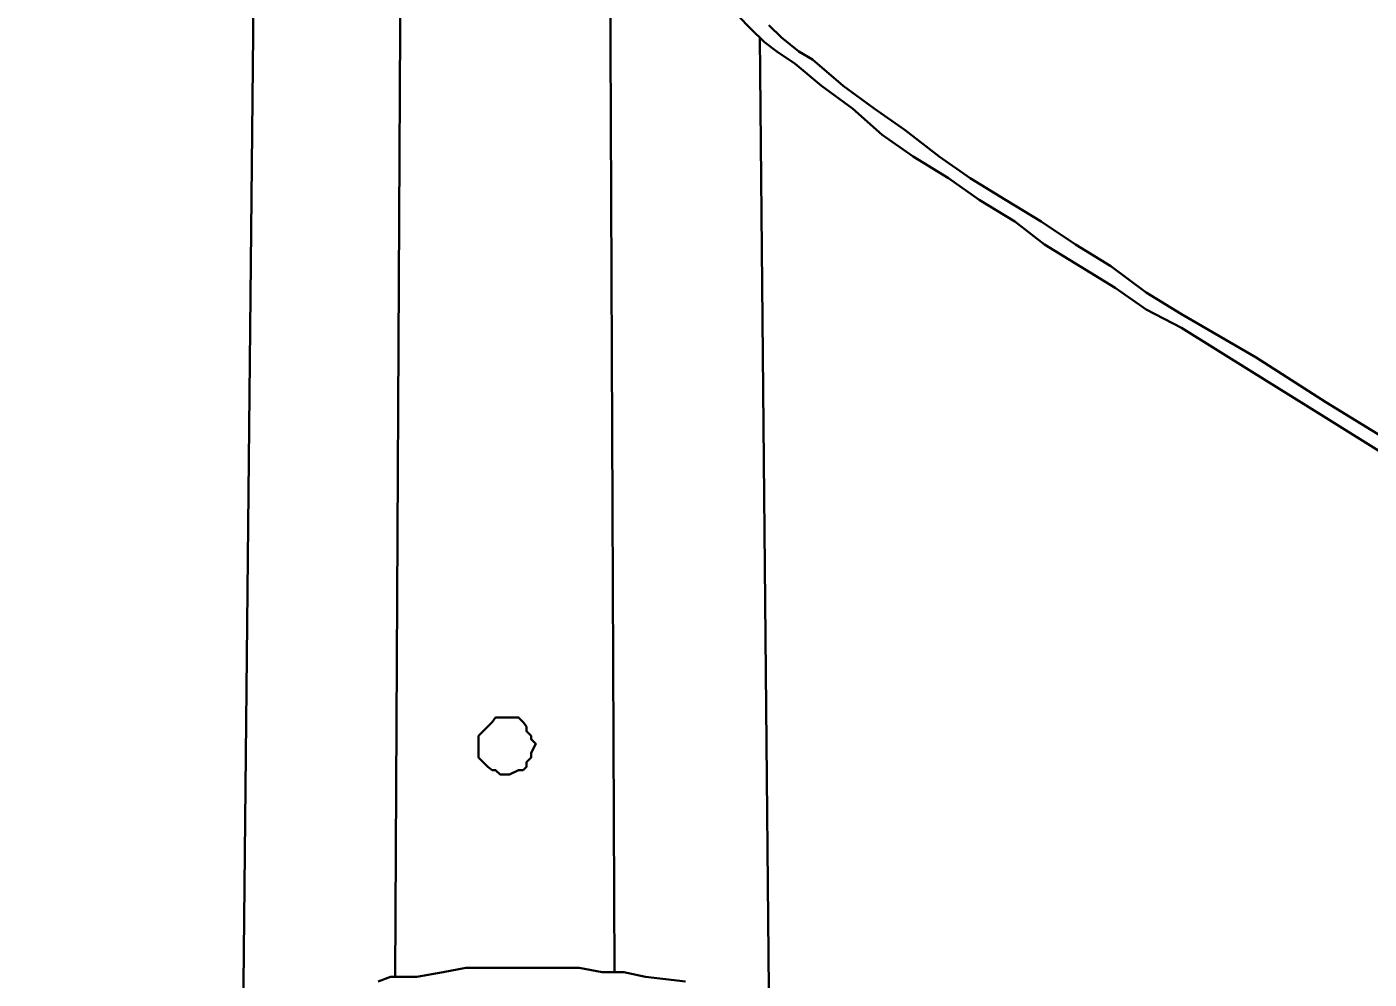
# Model space of a CAD drawing. Header units: metres. Extents: x 227 to 376, y 149 to 264.
# Drawn here: x 235.517 to 236.686, y 189.732 to 190.562 of the extents above; entities that cross this region are included whole.
import ezdxf

# ---------------------------------------------------------------- set-up
doc = ezdxf.new("R2010")
doc.units = ezdxf.units.M
doc.layers.get('Defpoints').update_dxf_attribs({"color": 1})
for name, color, linetype, lineweight in [('Cotas', 255, 'Continuous', 25), ('Poste', 252, 'Continuous', 25), ('Redes', 3, 'Continuous', 25)]:
    doc.layers.add(name, color=color, linetype=linetype, lineweight=lineweight)
doc.styles.add('0.3', font='', dxfattribs={"height": 0.3})
doc.styles.get("Standard").update_dxf_attribs({"font": '', "height": 0.1})
doc.styles.get('0.3').set_extended_font_data('@Arial Unicode MS')
doc.styles.get('Standard').set_extended_font_data('@Arial Unicode MS')
doc.dimstyles.get("Standard").update_dxf_attribs({"dimtxt": 0.1, "dimasz": 0.18, "dimexe": 0.18, "dimexo": 0.0625, "dimgap": 0.09, "dimtad": 0, "dimtih": 1, "dimtoh": 1, "dimzin": 0, "dimdsep": 46, "dimtxsty": 'Standard', "dimcen": 0.09, "dimclrd": 256, "dimclre": 256, "dimadec": 0, "dimazin": 0, "dimtfac": 1, "dimtofl": 0, "dimtmove": 0, "dimatfit": 3, "dimfxl": 1, "dimtolj": 1, "dimtzin": 0, "dimarcsym": 0})

# ---------------------------------------------------------------- blocks, each defined once
blk = doc.blocks.new('*D26')
at = {"layer": 'Cotas', "lineweight": -2, "ltscale": 2, "transparency": 16777216}
for p, q in [((237.3217, 189.5296), (237.3217, 191.9192)), ((242.0471, 186.2369), (242.0471, 191.9192)), ((237.5017, 191.7392), (239.0929, 191.7392)), ((241.8671, 191.7392), (240.2758, 191.7392))]:
    blk.add_line(p, q, dxfattribs=at)
at = {"layer": 'Cotas', "ltscale": 2, "transparency": 16777216}
for points in [[(237.5017, 191.7692), (237.5017, 191.7092), (237.3217, 191.7392)], [(241.8671, 191.7692), (241.8671, 191.7092), (242.0471, 191.7392)]]:
    blk.add_solid(points, dxfattribs=at)
at = {"layer": 'Defpoints', "color": 0, "ltscale": 2, "transparency": 16777216}
for p in [(237.3217, 191.7392), (237.3217, 189.4671), (242.0471, 186.1744)]:
    blk.add_point(p, dxfattribs=at)
at = {"layer": 'Cotas', "color": 0, "ltscale": 2, "transparency": 16777216, "insert": (239.6844, 191.7392), "char_height": 0.3, "width": 16.114598, "attachment_point": 5, "style": '0.3'}
blk.add_mtext('\\A1;3.2 m', dxfattribs=at)

msp = doc.modelspace()

# ---------------------------------------------------------------- linework, layer by layer
at = {"layer": 'Poste', "linetype": 'Continuous', "lineweight": 30}
for points in [[(235.7042, 189.5846), (235.758, 194.8701), (235.758, 194.8701)], [(235.8377, 189.734), (235.8457, 191.2219), (235.8457, 191.2219)], [(236.0289, 189.738), (236.0249, 190.6821), (236.0249, 190.6821)], [(236.1634, 189.723), (236.1554, 190.5527), (236.1554, 190.5527)]]:
    msp.add_lwpolyline(points, dxfattribs=at)
msp.add_lwpolyline([(235.9333, 189.9103), (235.9293, 189.9103), (235.9253, 189.9143), (235.9224, 189.9143), (235.9184, 189.9172), (235.9144, 189.9212), (235.9104, 189.9252), (235.9104, 189.9292), (235.9104, 189.9372), (235.9104, 189.9411), (235.9104, 189.9441), (235.9144, 189.9481), (235.9184, 189.9521), (235.9224, 189.9561), (235.9253, 189.9601), (235.9293, 189.9601), (235.9333, 189.9601), (235.9373, 189.9601), (235.9453, 189.9601), (235.9492, 189.9561), (235.9522, 189.9521), (235.9522, 189.9481), (235.9562, 189.9441), (235.9562, 189.9411), (235.9602, 189.9372), (235.9562, 189.9292), (235.9562, 189.9252), (235.9522, 189.9212), (235.9522, 189.9172), (235.9492, 189.9143), (235.9453, 189.9143), (235.9373, 189.9103)], close=True, dxfattribs=at)
at = {"layer": 'Redes', "linetype": 'Continuous', "lineweight": 30}
for points in [[(236.1365, 190.5716), (236.1474, 190.5606), (236.1594, 190.5487), (236.1703, 190.5407), (236.1863, 190.5298), (236.2092, 190.5108), (236.2361, 190.4909), (236.262, 190.468), (236.2889, 190.4491), (236.3197, 190.4302), (236.3466, 190.4112), (236.3775, 190.3923), (236.4034, 190.3724), (236.4343, 190.3535), (236.4651, 190.3346), (236.492, 190.3156), (236.5229, 190.2997), (236.5837, 190.2618), (236.6444, 190.224), (236.7062, 190.1852)], [(236.1634, 190.5636), (236.1743, 190.5527), (236.1893, 190.5407), (236.2012, 190.5337), (236.2281, 190.5108), (236.255, 190.4909), (236.2819, 190.472), (236.3118, 190.4491), (236.3387, 190.4302), (236.3695, 190.4112), (236.4004, 190.3923), (236.4303, 190.3724), (236.4612, 190.3535), (236.492, 190.3306), (236.5229, 190.3116), (236.5877, 190.2738), (236.6484, 190.235), (236.7102, 190.1971)], [(235.8228, 189.73), (235.8337, 189.734), (235.8457, 189.734), (235.8566, 189.734), (235.8795, 189.738), (235.8994, 189.742), (235.9224, 189.742), (235.9413, 189.742), (235.9602, 189.742), (235.9791, 189.742), (235.998, 189.742), (236.018, 189.738), (236.0369, 189.738), (236.0558, 189.734), (236.0907, 189.73)]]:
    msp.add_lwpolyline(points, dxfattribs=at)

# ---------------------------------------------------------------- dimensions: what is measured, and where the dimension line sits
at = {"layer": 'Cotas', "ltscale": 2}
dim = msp.add_linear_dim(base=(237.3217, 191.7392), p1=(242.0471, 186.1744), p2=(237.3217, 189.4671), text='3.2 m', dimstyle='Standard', override={"dimtxsty": '0.3'}, dxfattribs=at)
dim.commit()
dim.dimension.update_dxf_attribs({"geometry": '*D26', "text_midpoint": (239.6844, 191.7392)})

doc.saveas('drawing.dxf')
